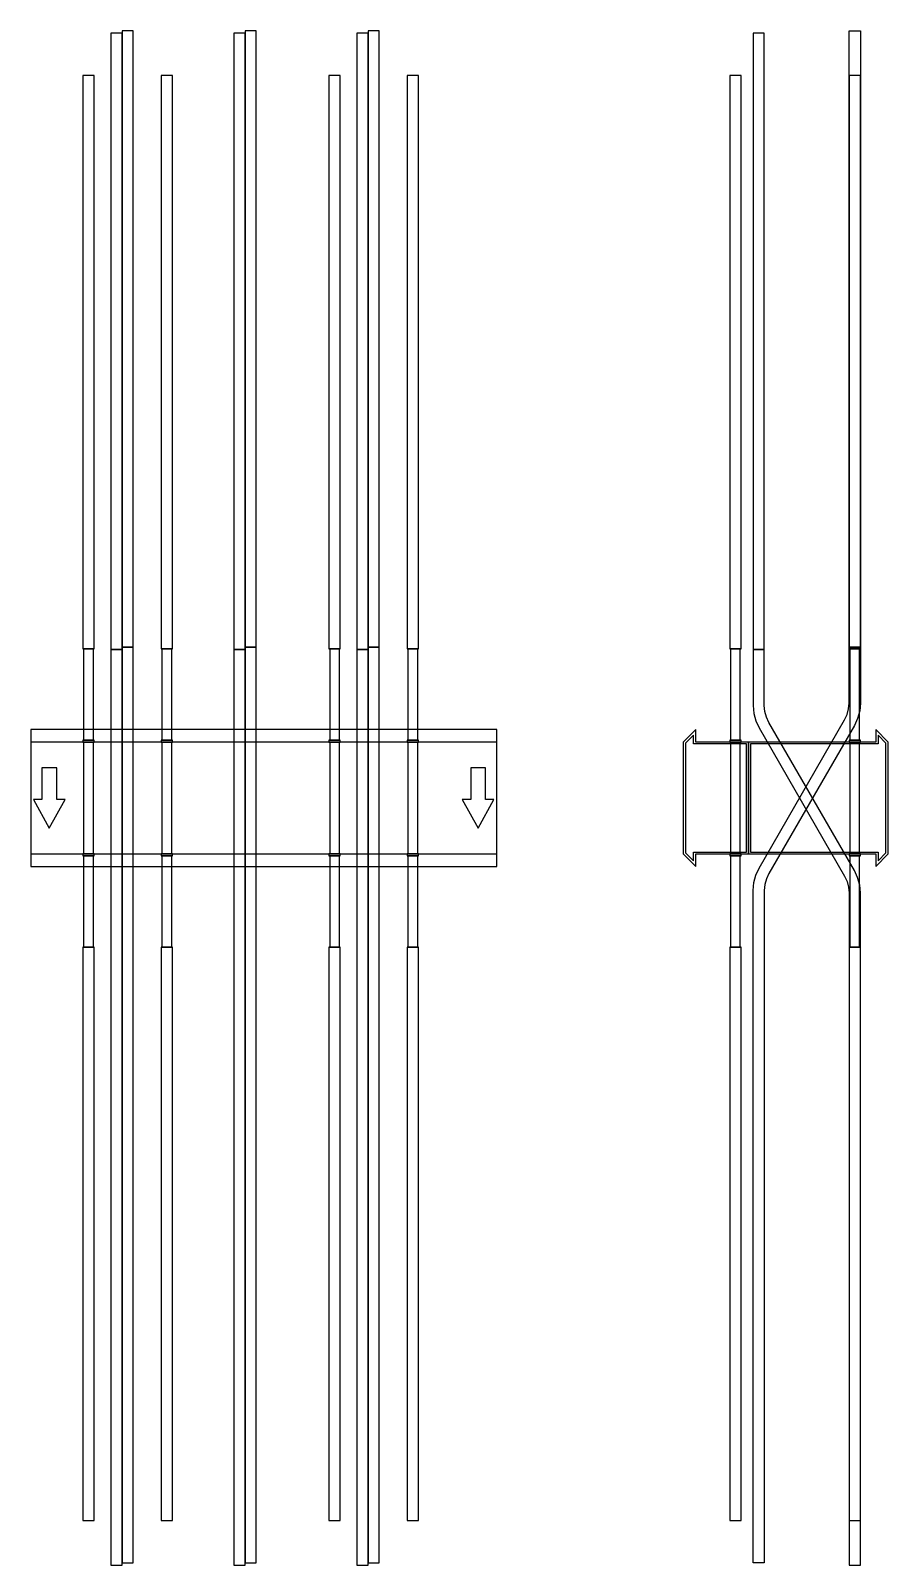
# Model space of a CAD drawing. Extents: x 0 to 920, y -823 to 823.
import ezdxf

# ---------------------------------------------------------------- set-up
doc = ezdxf.new("R2010")
doc.units = 0
doc.layers.add('Halfen', color=7, linetype='CONTINUOUS')

msp = doc.modelspace()

# ---------------------------------------------------------------- linework, layer by layer
at = {"layer": 'Halfen', "color": 7}
for points in [[(110, 161.914), (110, 822.914), (98, 822.914), (98, 161.914)], [(242, 161.914), (242, 822.914), (230, 822.914), (230, 161.914)], [(374, 161.914), (374, 822.914), (362, 822.914), (362, 161.914)], [(878, 161.914), (878, 822.914), (890, 822.914), (890, 161.914)], [(98, 159.254), (98, 820.254), (86, 820.254), (86, 159.254)], [(230, 159.254), (230, 820.254), (218, 820.254), (218, 159.254)], [(362, 159.254), (362, 820.254), (350, 820.254), (350, 159.254)], [(787, 159.254), (787, 820.254), (775, 820.254), (775, 159.254)], [(68, 160), (68, 775), (56, 775), (56, 160)], [(152, 160), (152, 775), (140, 775), (140, 160)], [(332, 160), (332, 775), (320, 775), (320, 160)], [(416, 160), (416, 775), (404, 775), (404, 160)], [(762, 160), (762, 775), (750, 775), (750, 160)], [(890, 160), (890, 775), (878, 775), (878, 160)], [(67.25, 62), (67.25, 160), (56.75, 160), (56.75, 62)], [(98, -822.914), (98, 159.254), (86, 159.254), (86, -822.914)], [(110, -820.254), (110, 161.914), (98, 161.914), (98, -820.254)], [(151.25, 62), (151.25, 160), (140.75, 160), (140.75, 62)], [(230, -822.914), (230, 159.254), (218, 159.254), (218, -822.914)], [(242, -820.254), (242, 161.914), (230, 161.914), (230, -820.254)], [(331.25, 62), (331.25, 160), (320.75, 160), (320.75, 62)], [(362, -822.914), (362, 159.254), (350, 159.254), (350, -822.914)], [(374, -820.254), (374, 161.914), (362, 161.914), (362, -820.254)], [(415.25, 62), (415.25, 160), (404.75, 160), (404.75, 62)], [(761.25, 62), (761.25, 160), (750.75, 160), (750.75, 62)], [(775, -820.254), (775, -99.124), (775.729, -90.789), (777.895, -82.707), (781.431, -75.124), (873.177, 83.785), (875.829, 89.472), (877.453, 95.533), (878, 101.785), (878, 161.914), (890, 161.914), (890, 101.785), (889.271, 93.449), (887.105, 85.368), (883.569, 77.785), (791.823, -81.124), (789.171, -86.812), (787.547, -92.873), (787, -99.124), (787, -820.254)], [(890, -822.914), (890, -101.785), (889.271, -93.449), (887.105, -85.368), (883.569, -77.785), (791.823, 81.124), (789.171, 86.812), (787.547, 92.873), (787, 99.124), (787, 159.254), (775, 159.254), (775, 99.124), (775.729, 90.789), (777.895, 82.707), (781.431, 75.124), (873.177, -83.785), (875.829, -89.472), (877.453, -95.533), (878, -101.785), (878, -822.914)], [(889.25, 62), (889.25, 160), (878.75, 160), (878.75, 62)], [(0, -73.5), (500, -73.5), (500, 73.5), (0, 73.5)], [(770, -60), (770, 60), (713.5, 60), (713.5, 73.5), (700, 60), (700, -60), (713.5, -73.5), (713.5, -60)], [(768, -58), (768, 58), (711, 58), (711, 67.25), (702.5, 58.75), (702.5, -58.75), (711, -67.25), (711, -58)], [(920, -60), (920, 60), (906.5, 73.5), (906.5, 60), (770, 60), (770, -60), (906.5, -60), (906.5, -73.5)], [(917.5, -58.75), (917.5, 58.75), (909, 67.25), (909, 58), (772, 58), (772, -58), (909, -58), (909, -67.25)], [(0, -60), (500, -60), (500, 60), (0, 60)], [(68, 60), (68, 62), (56, 62), (56, 60)], [(67.25, -60), (67.25, 60), (56.75, 60), (56.75, -60)], [(152, 60), (152, 62), (140, 62), (140, 60)], [(151.25, -60), (151.25, 60), (140.75, 60), (140.75, -60)], [(332, 60), (332, 62), (320, 62), (320, 60)], [(331.25, -60), (331.25, 60), (320.75, 60), (320.75, -60)], [(416, 60), (416, 62), (404, 62), (404, 60)], [(415.25, -60), (415.25, 60), (404.75, 60), (404.75, -60)], [(762, 60), (762, 62), (750, 62), (750, 60)], [(761.25, -60), (761.25, 60), (750.75, 60), (750.75, -60)], [(890, 60), (890, 62), (878, 62), (878, 60)], [(889.25, -60), (889.25, 60), (878.75, 60), (878.75, -60)], [(20, -32.5), (37, -1.5), (28, -1.5), (28, 32.5), (12, 32.5), (12, -1.5), (3, -1.5)], [(480, -32.5), (497, -1.5), (488, -1.5), (488, 32.5), (472, 32.5), (472, -1.5), (463, -1.5)], [(68, -62), (68, -60), (56, -60), (56, -62)], [(67.25, -160), (67.25, -62), (56.75, -62), (56.75, -160)], [(152, -62), (152, -60), (140, -60), (140, -62)], [(151.25, -160), (151.25, -62), (140.75, -62), (140.75, -160)], [(332, -62), (332, -60), (320, -60), (320, -62)], [(331.25, -160), (331.25, -62), (320.75, -62), (320.75, -160)], [(416, -62), (416, -60), (404, -60), (404, -62)], [(415.25, -160), (415.25, -62), (404.75, -62), (404.75, -160)], [(762, -62), (762, -60), (750, -60), (750, -62)], [(761.25, -160), (761.25, -62), (750.75, -62), (750.75, -160)], [(890, -62), (890, -60), (878, -60), (878, -62)], [(889.25, -160), (889.25, -62), (878.75, -62), (878.75, -160)], [(68, -775), (68, -160), (56, -160), (56, -775)], [(152, -775), (152, -160), (140, -160), (140, -775)], [(332, -775), (332, -160), (320, -160), (320, -775)], [(416, -775), (416, -160), (404, -160), (404, -775)], [(762, -775), (762, -160), (750, -160), (750, -775)], [(890, -775), (890, -160), (878, -160), (878, -775)]]:
    msp.add_lwpolyline(points, close=True, dxfattribs=at)

doc.saveas('drawing.dxf')
